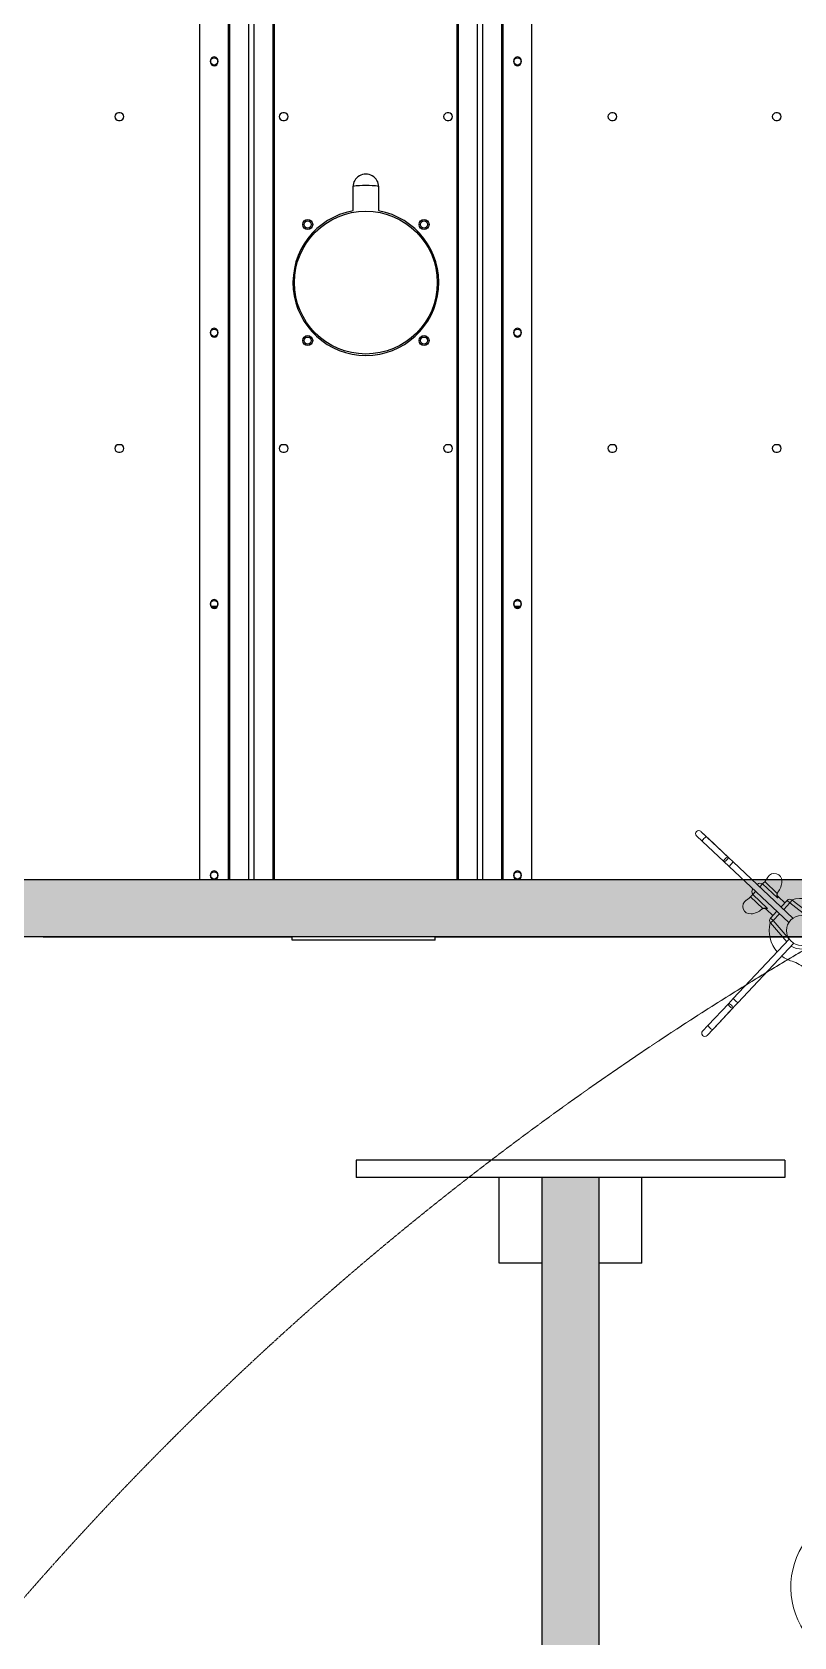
# Model space of a CAD drawing. Header units: millimetres. Extents: x 2822564 to 2991989, y -324396 to -253399.
# Drawn here: x 2831602 to 2832135, y -309526 to -308402 of the extents above; entities that cross this region are included whole.
import ezdxf

# ---------------------------------------------------------------- set-up
doc = ezdxf.new("R2010")
doc.units = ezdxf.units.MM
doc.linetypes.add('12017_XPLAN_GROUND$0$HIDDEN', pattern=[0.375, 0.25, -0.125])
doc.linetypes.add('DASHDOT', pattern=[1, 0.5, -0.25, 0, -0.25])
doc.layers.add('AX', color=1, linetype='DASHDOT')
doc.layers.add('LAF Detail', color=7, linetype='Continuous')
doc.layers.add('coton tak bazo', color=191, linetype='Continuous', lineweight=5)
doc.layers.add('KATCHIN', color=253, linetype='12017_XPLAN_GROUND$0$HIDDEN', lineweight=5)

# ---------------------------------------------------------------- blocks, each defined once
blk = doc.blocks.new('fff')
at = {"layer": 'coton tak bazo', "ltscale": 0.008414}
blk.add_line((-2.0871, 0.6283), (-2.0765, 0.6183), dxfattribs=at)
at = {"layer": 'coton tak bazo', "ltscale": 0.003855}
for p, q in [((-2.0822, 0.6237), (-2.0871, 0.6283)), ((-2.0811, 0.4705), (-2.0856, 0.4657))]:
    blk.add_line(p, q, dxfattribs=at)
at = {"layer": 'coton tak bazo', "ltscale": 0.003829}
for p, q in [((-2.0857, 0.6201), (-2.0905, 0.6246)), ((-2.0774, 0.467), (-2.082, 0.4622))]:
    blk.add_line(p, q, dxfattribs=at)
at = {"layer": 'coton tak bazo', "ltscale": 0.01382}
for p, q in [((-2.0683, 0.6037), (-2.0857, 0.6201)), ((-2.0648, 0.6074), (-2.0822, 0.6237))]:
    blk.add_line(p, q, dxfattribs=at)
at = {"layer": 'coton tak bazo', "ltscale": 0.006954}
for p, q in [((-2.0677, 0.6101), (-2.0765, 0.6183)), ((-2.0637, 0.4816), (-2.072, 0.4728))]:
    blk.add_line(p, q, dxfattribs=at)
at = {"layer": 'coton tak bazo', "ltscale": 0.003358}
blk.add_line((-2.0641, 0.5998), (-2.0683, 0.6037), dxfattribs=at)
at = {"layer": 'coton tak bazo', "ltscale": 0.005607}
blk.add_line((-2.0607, 0.6035), (-2.0677, 0.6101), dxfattribs=at)
at = {"layer": 'coton tak bazo', "ltscale": 0.001387}
for p, q in [((-2.0625, 0.6015), (-2.0641, 0.5998)), ((-2.0588, 0.4903), (-2.0571, 0.4886))]:
    blk.add_line(p, q, dxfattribs=at)
at = {"layer": 'coton tak bazo', "ltscale": 0.00153}
for p, q in [((-2.0625, 0.6015), (-2.0607, 0.6035)), ((-2.0588, 0.4903), (-2.0608, 0.4921))]:
    blk.add_line(p, q, dxfattribs=at)
at = {"layer": 'coton tak bazo', "ltscale": 0.038664}
blk.add_line((-2.0121, 0.5576), (-2.0607, 0.6035), dxfattribs=at)
at = {"layer": 'coton tak bazo', "ltscale": 0.038608}
blk.add_line((-2.0155, 0.554), (-2.0641, 0.5998), dxfattribs=at)
at = {"layer": 'coton tak bazo', "ltscale": 0.008026}
for p, q in [((-2.0467, 0.575), (-2.0366, 0.5655)), ((-2.0351, 0.5874), (-2.025, 0.5778))]:
    blk.add_line(p, q, dxfattribs=at)
at = {"layer": 'coton tak bazo', "ltscale": 0.000658272}
for p, q in [((-2.0449, 0.5769), (-2.0457, 0.576)), ((-2.036, 0.5863), (-2.0368, 0.5855))]:
    blk.add_line(p, q, dxfattribs=at)
at = {"layer": 'coton tak bazo', "ltscale": 0.002026}
blk.add_line((-2.0425, 0.5794), (-2.0449, 0.5769), dxfattribs=at)
at = {"layer": 'coton tak bazo', "ltscale": 0.009625}
for p, q in [((-2.0449, 0.5769), (-2.0328, 0.5655)), ((-2.0368, 0.5855), (-2.0247, 0.5741))]:
    blk.add_line(p, q, dxfattribs=at)
at = {"layer": 'coton tak bazo', "ltscale": 5.97837e-05}
blk.add_line((-2.0448, 0.5814), (-2.0447, 0.5815), dxfattribs=at)
at = {"layer": 'coton tak bazo', "ltscale": 0.001907}
blk.add_line((-2.0368, 0.5855), (-2.0391, 0.5831), dxfattribs=at)
at = {"layer": 'coton tak bazo'}
for p, q in [((-2.0251, 0.5774), (-2.0252, 0.5769)), ((-2.0252, 0.5769), (-2.0252, 0.5765)), ((-2.0252, 0.5765), (-2.0252, 0.5761)), ((-2.0252, 0.5761), (-2.0251, 0.5755)), ((-2.025, 0.5778), (-2.0251, 0.5774)), ((-2.0251, 0.5755), (-2.025, 0.575)), ((-2.025, 0.575), (-2.0247, 0.5741)), ((-2.0366, 0.5655), (-2.0361, 0.5657)), ((-2.0361, 0.5657), (-2.0357, 0.5658)), ((-2.0357, 0.5658), (-2.0353, 0.5658)), ((-2.0353, 0.5658), (-2.0349, 0.5658)), ((-2.0349, 0.5658), (-2.0343, 0.5658)), ((-2.0343, 0.5658), (-2.0338, 0.5657)), ((-2.0338, 0.5657), (-2.0328, 0.5655))]:
    blk.add_line(p, q, dxfattribs=at)
at = {"layer": 'coton tak bazo', "ltscale": 0.004149}
blk.add_line((-2.0188, 0.5701), (-2.024, 0.575), dxfattribs=at)
at = {"layer": 'coton tak bazo', "ltscale": 0.004148}
blk.add_line((-2.0284, 0.5598), (-2.0337, 0.5647), dxfattribs=at)
at = {"layer": 'coton tak bazo', "ltscale": 0.004314}
for p, q in [((-2.0304, 0.5577), (-2.0253, 0.5632)), ((-2.0282, 0.5557), (-2.0231, 0.5611))]:
    blk.add_line(p, q, dxfattribs=at)
at = {"layer": 'coton tak bazo', "ltscale": 0.004195}
for p, q in [((-2.0218, 0.5668), (-2.0168, 0.5721)), ((-2.0196, 0.5648), (-2.0146, 0.57))]:
    blk.add_line(p, q, dxfattribs=at)
at = {"layer": 'coton tak bazo', "ltscale": 0.00175}
for p, q in [((-2.0146, 0.57), (-2.0168, 0.5721)), ((-2.0128, 0.5724), (-2.0146, 0.57)), ((-2.0282, 0.5557), (-2.0305, 0.5537)), ((-2.0282, 0.5557), (-2.0304, 0.5577))]:
    blk.add_line(p, q, dxfattribs=at)
at = {"layer": 'coton tak bazo', "ltscale": 0.011441}
blk.add_line((-1.9989, 0.558), (-2.0146, 0.57), dxfattribs=at)
at = {"layer": 'coton tak bazo', "ltscale": 0.011621}
blk.add_line((-1.9968, 0.5602), (-2.0128, 0.5724), dxfattribs=at)
at = {"layer": 'coton tak bazo', "ltscale": 0.011741}
blk.add_line((-2.0172, 0.5383), (-2.0305, 0.5537), dxfattribs=at)
at = {"layer": 'coton tak bazo', "ltscale": 0.01156}
blk.add_line((-2.0151, 0.5405), (-2.0282, 0.5557), dxfattribs=at)
at = {"layer": 'coton tak bazo', "ltscale": 0.038571}
blk.add_line((-2.0151, 0.5406), (-2.0608, 0.4921), dxfattribs=at)
at = {"layer": 'coton tak bazo', "ltscale": 0.038594}
blk.add_line((-2.0113, 0.5372), (-2.0571, 0.4886), dxfattribs=at)
at = {"layer": 'coton tak bazo', "ltscale": 0.013819}
for p, q in [((-2.0647, 0.4879), (-2.0811, 0.4705)), ((-2.0611, 0.4844), (-2.0774, 0.467))]:
    blk.add_line(p, q, dxfattribs=at)
at = {"layer": 'coton tak bazo', "ltscale": 0.0033}
blk.add_line((-2.0608, 0.4921), (-2.0647, 0.4879), dxfattribs=at)
at = {"layer": 'coton tak bazo', "ltscale": 0.005609}
blk.add_line((-2.0571, 0.4886), (-2.0637, 0.4816), dxfattribs=at)
at = {"layer": 'coton tak bazo', "ltscale": 0.008444}
blk.add_line((-2.082, 0.4622), (-2.072, 0.4728), dxfattribs=at)
at = {"layer": 'coton tak bazo'}
blk.add_circle((-2.0053, 0.5476), 0.0121, dxfattribs=at)
for centre, radius, start, end in [((-2.0888, 0.6265), 0.00252, 133.8419, 226.6625), ((-2.0888, 0.6265), 0.00252, 46.761, 133.9201), ((-2.0554, 0.6045), 0.0266, 316.7134, 329.2021), ((-2.0272, 0.588), 0.00607, 357.9219, 150.9453), ((-2.065, 0.5942), 0.0266, 304.2248, 316.7134), ((-2.0426, 0.5793), 0.00302, 136.7134, 226.7134), ((-2.0391, 0.583), 0.00302, 46.7134, 134.7652), ((-2.0219, 0.5768), 0.00325, 141.5938, 161.0896), ((-2.0219, 0.5772), 0.00302, 142.5295, 226.7135), ((-2.0314, 0.5801), 0.00902, 317.7506, 325.0043), ((-2.0364, 0.5883), 0.0153, 321.568, 357.9219), ((-2.0468, 0.5672), 0.00607, 122.4815, 275.505), ((-2.0477, 0.5763), 0.0153, 275.505, 311.8589), ((-2.0357, 0.5625), 0.00302, 46.7134, 130.8972), ((-2.0354, 0.5625), 0.00325, 112.3386, 131.8314), ((-2.0393, 0.5718), 0.00902, 308.4204, 315.6792), ((-2.0053, 0.5476), 0.0262, 120.7752, 121.0935), ((-2.0146, 0.57), 0.00302, 52.6047, 136.7134), ((-2.0053, 0.5476), 0.0262, 52.214, 107.432), ((-2.0053, 0.5476), 0.0262, 165.9984, 221.6625), ((-2.0282, 0.5557), 0.00302, 136.7134, 220.8222), ((-2.0053, 0.5476), 0.0262, 152.3364, 152.6524), ((-2.0053, 0.5476), 0.0151, 237.1304, 308.3016), ((-2.0053, 0.5476), 0.0262, 232.6973, 253.1865), ((-2.0216, 0.4936), 0.0302, 48.795, 73.1905), ((-2.0838, 0.464), 0.00252, 136.761, 223.9201), ((-2.0838, 0.4639), 0.00252, 223.8419, 316.6625), ((-1.949, 0.0129), 0.0649, 139.2028, 213.8341)]:
    blk.add_arc(centre, radius, start, end, dxfattribs=at)
for centre, major_axis, start_param, end_param in [((-2.084, 0.6219), (0.00175, 0.00182), 0.003429, 3.145021), ((-2.0666, 0.6055), (0.00175, 0.00182), 0.003429, 3.145021), ((-2.0666, 0.6055), (0.00175, 0.00182), 3.145021, 4.666969), ((-2.0666, 0.6055), (0.00175, 0.00182), 4.666969, 6.286614), ((-2.0629, 0.4862), (-0.00182, 0.00175), 0.003429, 3.145021), ((-2.0629, 0.4862), (-0.00182, 0.00175), 4.666969, 6.286614), ((-2.0629, 0.4862), (-0.00182, 0.00175), 3.145021, 4.666969), ((-2.0792, 0.4688), (-0.00182, 0.00175), 0.003429, 3.145021)]:
    blk.add_ellipse(centre, major_axis=major_axis, ratio=0.319365, start_param=start_param, end_param=end_param, dxfattribs=at)
blk = doc.blocks.new('Surgery Zone')
at = {"layer": 'KATCHIN', "color": 85, "ltscale": 1.1, "true_color": 0x58ba48}
blk.add_circle((1610637.8, -562746.7, 0), 2200, dxfattribs=at)
at = {"layer": 'coton tak bazo', "xscale": 860.0000000000005, "yscale": 860.0000000000005, "zscale": 860.0000000000005, "rotation": 180}
blk.add_blockref('fff', (1610029.2, -564186.9, 0), dxfattribs=at)
blk = doc.blocks.new('LAF')
at = {"layer": 'LAF Detail'}
h = blk.add_hatch(color=1, dxfattribs=at)
h.dxf.hatch_style = 1
h.paths.add_polyline_path([(1750, 1297.5), (-1750, 1297.5), (-1750, 1257.5), (1750, 1257.5)])
h.paths.add_polyline_path([(-1257.5, 1750), (-1297.5, 1750), (-1297.5, 1297.5), (-1257.5, 1297.5)])
h.paths.add_polyline_path([(1297.5, 1750), (1257.5, 1750), (1257.5, 1297.5), (1297.5, 1297.5)])
h.paths.add_polyline_path([(1297.5, -1297.5), (1257.5, -1297.5), (1257.5, -1750), (1297.5, -1750)])
h.paths.add_polyline_path([(1750, -1257.5), (-1750, -1257.5), (-1750, -1297.5), (1750, -1297.5)])
h.paths.add_polyline_path([(-1257.5, -1297.5), (-1297.5, -1297.5), (-1297.5, -1750), (-1257.5, -1750)])
h.paths.add_polyline_path([(2764.7, 1882.3), (2614.7, 1882.3), (2614.7, 1842.3), (2068.7, 1842.3), (2068.7, 1882.3), (1918.7, 1882.3), (1918.7, 567.3), (2068.7, 567.3), (2068.7, 604.8), (2183, 604.8), (2183, 609.8), (2063, 609.8), (2063, 637.3), (2183, 637.3), (2183, 607.3), (2614.7, 607.3), (2614.7, 567.3), (2764.7, 567.3)])
h.paths.add_polyline_path([(1958.7, 1802.3), (2724.7, 1802.3), (2724.7, 913.3), (2183, 913.3), (2183, 883.3), (2063, 883.3), (2063, 913.3), (1958.7, 913.3)], flags=16)
h.paths.add_polyline_path([(1958.9, 1526.8, 1), (1964, 1526.8, 1)], flags=0)
h.paths.add_polyline_path([(1958.9, 1314.6, 1), (1964, 1314.6, 1)], flags=0)
h.paths.add_polyline_path([(2151, 1529.4), (2152, 1529.4, -1), (2152, 1524.2), (2151, 1524.2, -1)], flags=0)
h.paths.add_polyline_path([(2148.9, 1526.8, -1), (2154, 1526.8, -1)], flags=0)
h.paths.add_polyline_path([(2151, 1317.2), (2152, 1317.2, -1), (2152, 1312), (2151, 1312, -1)], flags=0)
h.paths.add_polyline_path([(2154, 1314.6, -1), (2148.9, 1314.6, -1)], flags=0)
h.paths.add_polyline_path([(2000, 1717.6), (2001.5, 1718.9, -1), (2004.9, 1715), (2003.4, 1713.7, -1)], flags=0)
h.paths.add_polyline_path([(2257.9, 1477.7), (2257.9, 1478.7, -1), (2263.1, 1478.7), (2263.1, 1477.7, -1)], flags=0)
h.paths.add_polyline_path([(2257.9, 1363.7, -1), (2263.1, 1363.7), (2263.1, 1362.7, -1), (2257.9, 1362.7)], flags=0)
h.paths.add_polyline_path([(2562.4, 1106.3), (2724.7, 1249.4), (2724.7, 1249.7), (2562.1, 1106.3)], flags=0)
h.paths.add_polyline_path([(2556.8, 1105.2), (2557, 1105.2), (2557.2, 1105.3, 0.093249)], flags=0)
h.paths.add_polyline_path([(2308.7, 1100.3), (2551.5, 1100.3), (2555.3, 1103.7), (2555.3, 1104.3, -0.414214), (2557.3, 1106.3), (2557.3, 1105.2, 0.12943), (2555.3, 1104.3), (2555.3, 1100.4), (2552.5, 1097.8), (2544.7, 1097.8), (2544.7, 1096.6), (2326.7, 1096.6), (2307.7, 1096.6, 0.414214), (2306.5, 1095.3), (2306.5, 1036.7, 0.080761), (2306.5, 1036.3), (2306.5, 1036.3), (2330.5, 914.1), (2357.5, 914.1), (2544.1, 914.1), (2544.1, 913.8), (2544.1, 913.3), (2543.7, 913.3), (2419.6, 913.8), (2366, 913.8), (2357.6, 914.1), (2357.6, 913.3), (2357.5, 913.3), (2357.5, 914.1), (2327.5, 914.1), (2303.5, 1036.3), (1958.7, 1036.3), (1958.7, 1036.9), (2303, 1036.9), (2303, 1096.6), (2326.5, 1096.6), (2326.5, 1097.8), (2308.7, 1097.8)], flags=0)
h.paths.add_polyline_path([(2305.2, 1036.7, 0.09518), (2305.4, 1035.8, 0.113938), (2303.6, 1035.9), (2305.2, 1036.1)], flags=0)
h.paths.add_polyline_path([(2257.9, 1592.7), (2257.9, 1593.7, -1), (2263.1, 1593.7), (2263.1, 1592.7, -1)], flags=0)
h.paths.add_polyline_path([(2058.1, 1768.8), (2059.6, 1770.2, -1), (2063, 1766.3), (2061.5, 1764.9, -1)], flags=0)
h.paths.add_polyline_path([(2263.1, 1248.7), (2263.1, 1247.7, -1), (2257.9, 1247.7), (2257.9, 1248.7, -1)], flags=0)
h.paths.add_polyline_path([(2444, 1411.7, 0.956183), (2444, 1429.7, -0.066402)], flags=0)
h.paths.add_polyline_path([(2426.8, 1429.7), (2427.6, 1429.7, 0.022091), (2426.8, 1429.7, 11.266721), (2426.8, 1411.7), (2427.6, 1411.7, -0.022091), (2426.8, 1411.7, -11.266721)], flags=0)
h.paths.add_polyline_path([(2426.6, 1420.7, -1), (2326.6, 1420.7, -1)], flags=0)
h.paths.add_polyline_path([(2339.5, 1461.4, -1), (2332.5, 1461.4, -1)], flags=0)
h.paths.add_polyline_path([(2338.5, 1461.4, -1), (2333.5, 1461.4, -1)], flags=0)
h.paths.add_polyline_path([(2339.5, 1380, -1), (2332.5, 1380, -1)], flags=0)
h.paths.add_polyline_path([(2338.5, 1380, -1), (2333.5, 1380, -1)], flags=0)
h.paths.add_polyline_path([(2341, 1529.4), (2342, 1529.4, -1), (2342, 1524.2), (2341, 1524.2, -1)], flags=0)
h.paths.add_polyline_path([(2344, 1526.8, -1), (2338.9, 1526.8, -1)], flags=0)
h.paths.add_polyline_path([(2257.9, 1692.7), (2257.9, 1693.7, -1), (2263.1, 1693.7), (2263.1, 1692.7, -1)], flags=0)
h.paths.add_polyline_path([(2341, 1317.2), (2342, 1317.2, -1), (2342, 1312), (2341, 1312, -1)], flags=0)
h.paths.add_polyline_path([(2344, 1314.6, -1), (2338.9, 1314.6, -1)], flags=0)
h.paths.add_polyline_path([(1948.7, 1862.3, -1), (1962.7, 1862.3, -1)], flags=16)
h.paths.add_polyline_path([(2263.1, 1133.7), (2263.1, 1132.7, -1), (2257.9, 1132.7), (2257.9, 1133.7, -1)], flags=0)
h.paths.add_polyline_path([(2420.8, 1461.4, -1), (2413.8, 1461.4, -1)], flags=0)
h.paths.add_polyline_path([(2419.8, 1461.4, -1), (2414.8, 1461.4, -1)], flags=0)
h.paths.add_polyline_path([(2420.8, 1380, -1), (2413.8, 1380, -1)], flags=0)
h.paths.add_polyline_path([(2419.8, 1380, -1), (2414.8, 1380, -1)], flags=0)
h.paths.add_polyline_path([(2257.9, 1792.7), (2257.9, 1793.7, -1), (2263.1, 1793.7), (2263.1, 1792.7, -1)], flags=0)
h.paths.add_polyline_path([(2551.5, 1100.3, 0.016832), (2552, 1099.1), (2552.1, 1099.1), (2551.9, 1099.1), (2551.9, 1099), (2552, 1099, -0.00829)], flags=0)
h.paths.add_polyline_path([(2327.4, 1109.9), (2329.4, 1109.9, -1), (2329.4, 1104.7), (2327.4, 1104.7, -1)], flags=0)
h.paths.add_polyline_path([(2490.2, 1477.7), (2490.2, 1478.7, -1), (2495.4, 1478.7), (2495.4, 1477.7, -1)], flags=0)
h.paths.add_polyline_path([(2490.2, 1363.7, -1), (2495.4, 1363.7), (2495.4, 1362.7, -1), (2490.2, 1362.7)], flags=0)
h.paths.add_polyline_path([(2394, 1109.9), (2396, 1109.9, -1), (2396, 1104.7), (2394, 1104.7, -1)], flags=0)
h.paths.add_polyline_path([(1958.7, 873.3), (2310.7, 873.3), (2310.7, 647.3), (1958.7, 647.3)], flags=16)
h.paths.add_polyline_path([(2490.2, 1592.7), (2490.2, 1593.7, -1), (2495.4, 1593.7), (2495.4, 1592.7, -1)], flags=0)
h.paths.add_polyline_path([(2490.2, 1248.7, -1), (2495.4, 1248.7), (2495.4, 1247.7, -1), (2490.2, 1247.7)], flags=0)
h.paths.add_polyline_path([(2531, 1529.4), (2532, 1529.4, -1), (2532, 1524.2), (2531, 1524.2, -1)], flags=0)
h.paths.add_polyline_path([(2534, 1526.8, -1), (2528.9, 1526.8, -1)], flags=0)
h.paths.add_polyline_path([(2531, 1317.2), (2532, 1317.2, -1), (2532, 1312), (2531, 1312, -1)], flags=0)
h.paths.add_polyline_path([(2534, 1314.6, -1), (2528.9, 1314.6, -1)], flags=0)
h.paths.add_polyline_path([(2490.2, 1692.7), (2490.2, 1693.7, -1), (2495.4, 1693.7), (2495.4, 1692.7, -1)], flags=0)
h.paths.add_polyline_path([(2460.7, 1109.9), (2462.7, 1109.9, -1), (2462.7, 1104.7), (2460.7, 1104.7, -1)], flags=0)
h.paths.add_polyline_path([(2495.4, 1133.7), (2495.4, 1132.7, -1), (2490.2, 1132.7), (2490.2, 1133.7, -1)], flags=0)
h.paths.add_polyline_path([(2490.2, 1792.7), (2490.2, 1793.7, -1), (2495.4, 1793.7), (2495.4, 1792.7, -1)], flags=0)
h.paths.add_polyline_path([(2527.4, 1109.9), (2529.4, 1109.9, -1), (2529.4, 1104.7), (2527.4, 1104.7, -1)], flags=0)
h.paths.add_polyline_path([(2322.7, 860.3), (2350.7, 860.3), (2350.7, 873.3), (2724.7, 873.3), (2724.7, 647.3), (2350.7, 647.3), (2350.7, 660.3), (2322.7, 660.3, -0.414214), (2320.7, 662.3), (2320.7, 858.3, -0.414214)], flags=16)
h.paths.add_polyline_path([(2561.8, 1122.2), (2563.3, 1123.5, -1), (2566.7, 1119.6), (2565.2, 1118.3, -1)], flags=0)
h.paths.add_polyline_path([(2353.8, 820.3), (2353.8, 860.3), (2353.7, 820.3)], flags=0)
h.paths.add_polyline_path([(2578.9, 1095.3, -1), (2573.8, 1095.3, -1)], flags=0)
h.paths.add_polyline_path([(2619.9, 1173.4), (2621.4, 1174.7, -1), (2624.8, 1170.8), (2623.3, 1169.5, -1)], flags=0)
h.paths.add_polyline_path([(2392.3, 858.8), (2392.3, 662.3), (2392.2, 661.9), (2392, 660.7), (2391.5, 660.5), (2391.7, 660.7), (2391.9, 660.9), (2392, 661.2), (2392.2, 661.6), (2392.2, 661.9), (2392.3, 662.3), (2392.3, 858.3), (2392.2, 858.7), (2392, 859.9), (2391.8, 860)], flags=0)
h.paths.add_polyline_path([(2383.4, 818.3), (2383.2, 818.3), (2383.2, 702.3), (2383.2, 701.9), (2383, 700.7), (2382.1, 700.3), (2381.9, 700.3), (2382.2, 700.4), (2382.4, 700.5), (2382.6, 700.7), (2382.8, 700.9), (2383, 701.2), (2383.1, 701.6), (2383.2, 701.9), (2383.2, 702.3), (2383.2, 818.3), (2383.2, 818.7), (2383, 819.9), (2382.8, 820)], flags=0)
h.paths.add_polyline_path([(2623.3, 1770.2), (2624.8, 1768.8, -1), (2621.4, 1764.9), (2619.9, 1766.3, -1)], flags=0)
h.paths.add_polyline_path([(2678, 1224.6), (2679.5, 1225.9, -1), (2682.9, 1222), (2681.4, 1220.7, -1)], flags=0)
h.paths.add_polyline_path([(2721, 1529.4), (2722, 1529.4, -1), (2722, 1524.2), (2721, 1524.2, -1)], flags=0)
h.paths.add_polyline_path([(2724, 1526.8, -1), (2718.9, 1526.8, -1)], flags=0)
h.paths.add_polyline_path([(2721, 1317.2), (2722, 1317.2, -1), (2722, 1312), (2721, 1312, -1)], flags=0)
h.paths.add_polyline_path([(2724, 1314.6, -1), (2718.9, 1314.6, -1)], flags=0)
h.paths.add_polyline_path([(2681.4, 1718.9), (2682.9, 1717.6, -1), (2679.5, 1713.7), (2678, 1715, -1)], flags=0)
h.paths.add_polyline_path([(2665.4, 1096), (2667.3, 1092.8, 0.483498), (2670.4, 1095.3, 0.867202)], flags=0)
h.paths.add_polyline_path([(1962.7, 587.3, -1), (1948.7, 587.3, -1)], flags=16)
h.paths.add_polyline_path([(2537.3, 819.3), (2537.3, 818.3, -1), (2532.1, 818.3), (2532.1, 819.3, -1)], flags=0)
h.paths.add_polyline_path([(2537.3, 818.8, -1), (2532.2, 818.8, -1)], flags=0)
h.paths.add_polyline_path([(2720.7, 1862.3, -1), (2734.7, 1862.3, -1)], flags=16)
h.paths.add_polyline_path([(2537.3, 761.1), (2537.3, 760.1, -1), (2532.1, 760.1), (2532.1, 761.1, -1)], flags=0)
h.paths.add_polyline_path([(2537.3, 760.6, -1), (2532.2, 760.6, -1)], flags=0)
h.paths.add_polyline_path([(2537.3, 702.8), (2537.3, 701.8, -1), (2532.1, 701.8), (2532.1, 702.8, -1)], flags=0)
h.paths.add_polyline_path([(2537.3, 702.3, -1), (2532.2, 702.3, -1)], flags=0)
h.paths.add_polyline_path([(2734.7, 587.3, -1), (2720.7, 587.3, -1)], flags=16)
h.paths.add_polyline_path([(1297.5, 1257.5), (1257.5, 1257.5), (1257.5, -1257.5), (1297.5, -1257.5)])
h.paths.add_polyline_path([(-1257.5, 1257.5), (-1297.5, 1257.5), (-1297.5, -1257.5), (-1257.5, -1257.5)])
at = {"layer": 'LAF Detail', "color": 3, "linetype": 'Continuous', "lineweight": 25}
for p, q in [((1918.7, 1882.3), (1918.7, 567.3)), ((1958.7, 1802.3), (1958.7, 913.3)), ((1918.2, 1472.3), (1918.2, 1646.4)), ((1918.2, 1646.4), (1918.7, 1646.4)), ((1918.7, 1644.4), (1918.2, 1644.4)), ((2257.9, 1593.7), (2257.9, 1592.7)), ((2263.1, 1592.7), (2263.1, 1593.7)), ((2490.2, 1593.7), (2490.2, 1592.7)), ((2495.4, 1592.7), (2495.4, 1593.7)), ((1958.7, 1536.9), (2724.7, 1536.9)), ((1962, 1529.4), (1961, 1529.4)), ((2150, 1528.9), (2150, 1524.7)), ((2152, 1529.4), (2151, 1529.4)), ((2342, 1529.4), (2341, 1529.4)), ((2532, 1529.4), (2531, 1529.4)), ((1961, 1524.2), (1962, 1524.2)), ((2151, 1524.2), (2152, 1524.2)), ((2341, 1524.2), (2342, 1524.2)), ((2531, 1524.2), (2532, 1524.2)), ((1958.7, 1516.7), (2724.7, 1516.7)), ((1958.7, 1515.9), (2724.7, 1515.9)), ((1958.7, 1502.5), (2724.7, 1502.5)), ((1958.7, 1498.9), (2724.7, 1498.9)), ((1958.7, 1485.5), (2724.7, 1485.5)), ((1958.7, 1484.7), (2724.7, 1484.7)), ((1916.2, 1372.3), (1916.2, 1472.3)), ((1916.2, 1472.3), (1918.7, 1472.3)), ((2257.9, 1478.7), (2257.9, 1477.7)), ((2263.1, 1477.7), (2263.1, 1478.7)), ((2490.2, 1478.7), (2490.2, 1477.7)), ((2495.4, 1477.7), (2495.4, 1478.7)), ((2443.6, 1429.7), (2427.6, 1429.7)), ((2427.6, 1411.7), (2443.6, 1411.7)), ((1916.2, 1372.3), (1918.7, 1372.3)), ((1918.2, 1100), (1918.2, 1372.3)), ((2257.9, 1363.7), (2257.9, 1362.7)), ((2263.1, 1362.7), (2263.1, 1363.7)), ((2490.2, 1363.7), (2490.2, 1362.7)), ((2495.4, 1362.7), (2495.4, 1363.7)), ((1958.7, 1356.7), (2724.7, 1356.7)), ((1958.7, 1355.9), (2724.7, 1355.9)), ((1958.7, 1342.5), (2724.7, 1342.5)), ((1958.7, 1338.9), (2724.7, 1338.9)), ((1958.7, 1325.5), (2724.7, 1325.5)), ((1958.7, 1324.7), (2724.7, 1324.7)), ((1962, 1317.2), (1961, 1317.2)), ((2150, 1316.7), (2150, 1312.5)), ((2152, 1317.2), (2151, 1317.2)), ((2342, 1317.2), (2341, 1317.2)), ((2532, 1317.2), (2531, 1317.2)), ((1958.7, 1304.5), (2724.7, 1304.5)), ((1961, 1312), (1962, 1312)), ((2151, 1312), (2152, 1312)), ((2341, 1312), (2342, 1312)), ((2531, 1312), (2532, 1312)), ((2257.9, 1248.7), (2257.9, 1247.7)), ((2263.1, 1247.7), (2263.1, 1248.7)), ((2490.2, 1248.7), (2490.2, 1247.7)), ((2495.4, 1247.7), (2495.4, 1248.7)), ((2257.9, 1133.7), (2257.9, 1132.7)), ((2263.1, 1132.7), (2263.1, 1133.7)), ((2490.2, 1133.7), (2490.2, 1132.7)), ((2495.4, 1132.7), (2495.4, 1133.7))]:
    blk.add_line(p, q, dxfattribs=at)
at = {"layer": 'LAF Detail', "color": 1, "linetype": 'Continuous', "lineweight": 25}
for p, q in [((1762, 1427.5), (1750, 1427.5)), ((1750, 1127.5), (1750, 1427.5)), ((1762, 1127.5), (1762, 1427.5)), ((1690, 1297.5), (1690, 1327.5)), ((1690, 1327.5), (1750, 1327.5)), ((1690, 1227.5), (1690, 1257.5)), ((1690, 1227.5), (1750, 1227.5)), ((1762, 1127.5), (1750, 1127.5))]:
    blk.add_line(p, q, dxfattribs=at)
at = {"layer": 'LAF Detail', "color": 7, "linetype": 'Continuous', "lineweight": 25}
for p, q in [((1750, 1297.5), (-1750, 1297.5)), ((-1750, 1257.5), (1750, 1257.5))]:
    blk.add_line(p, q, dxfattribs=at)
at = {"layer": 'LAF Detail', "color": 3, "linetype": 'Continuous', "lineweight": 25}
for centre, radius in [((1961.5, 1526.8), 2.55), ((2151.5, 1526.8), 2.55), ((2341.5, 1526.8), 2.55), ((2531.5, 1526.8), 2.55), ((2376.6, 1420.7), 50), ((2336, 1461.4), 3.5), ((2336, 1461.4), 2.5), ((2417.3, 1461.4), 3.5), ((2417.3, 1461.4), 2.5), ((2336, 1380), 3.5), ((2336, 1380), 2.5), ((2417.3, 1380), 3.5), ((2417.3, 1380), 2.5), ((1961.5, 1314.6), 2.55), ((2151.5, 1314.6), 2.55), ((2341.5, 1314.6), 2.55), ((2531.5, 1314.6), 2.55)]:
    blk.add_circle(centre, radius, dxfattribs=at)
for centre, radius, start, end in [((2260.5, 1593.7), 2.6, 0, 180), ((2492.8, 1593.7), 2.6, 0, 180), ((2260.5, 1592.7), 2.6, 180, 0), ((2492.8, 1592.7), 2.6, 180, 0), ((1961, 1526.8), 2.6, 90, 149.9267), ((1962, 1526.8), 2.6, 270, 90), ((2151, 1526.8), 2.6, 90, 270), ((2152, 1526.8), 2.6, 270, 90), ((2341, 1526.8), 2.6, 90, 270), ((2342, 1526.8), 2.6, 270, 90), ((2531, 1526.8), 2.6, 90, 270), ((2532, 1526.8), 2.6, 270, 90), ((1961, 1526.8), 2.6, 210.0733, 270), ((2260.5, 1478.7), 2.6, 0, 180), ((2260.5, 1477.7), 2.6, 180, 0), ((2492.8, 1478.7), 2.6, 0, 180), ((2492.8, 1477.7), 2.6, 180, 0), ((2376.6, 1420.7), 51, 10.1242, 349.8758), ((2427.6, 1420.7), 9, 90, 95.0621), ((2443.6, 1420.7), 9, 270, 90), ((2376.6, 1420.7), 68, 352.4021, 7.5979), ((2427.6, 1420.7), 9, 264.9379, 270), ((2260.5, 1363.7), 2.6, 0, 180), ((2260.5, 1362.7), 2.6, 180, 0), ((2492.8, 1363.7), 2.6, 0, 180), ((2492.8, 1362.7), 2.6, 180, 0), ((1961, 1314.6), 2.6, 90, 149.9267), ((1962, 1314.6), 2.6, 270, 90), ((2151, 1314.6), 2.6, 90, 270), ((2152, 1314.6), 2.6, 270, 90), ((2341, 1314.6), 2.6, 90, 270), ((2342, 1314.6), 2.6, 270, 90), ((2531, 1314.6), 2.6, 90, 270), ((2532, 1314.6), 2.6, 270, 90), ((1961, 1314.6), 2.6, 210.0733, 270), ((2260.5, 1248.7), 2.6, 0, 180), ((2260.5, 1247.7), 2.6, 180, 0), ((2492.8, 1248.7), 2.6, 0, 180), ((2492.8, 1247.7), 2.6, 180, 0), ((2260.5, 1133.7), 2.6, 0, 180), ((2492.8, 1133.7), 2.6, 0, 180), ((2260.5, 1132.7), 2.6, 180, 0), ((2492.8, 1132.7), 2.6, 180, 0)]:
    blk.add_arc(centre, radius, start, end, dxfattribs=at)

msp = doc.modelspace()

# ---------------------------------------------------------------- block references
at = {"layer": 'AX', "rotation": 180}
msp.add_blockref('Surgery Zone', (4443894.3, -873688.8, 0), dxfattribs=at)

# ---------------------------------------------------------------- next in the draw order: block references
at = {"color": 1, "rotation": 89.99999999999999}
msp.add_blockref('LAF', (2833256.5, -310953.9), dxfattribs=at)

doc.saveas('drawing.dxf')
